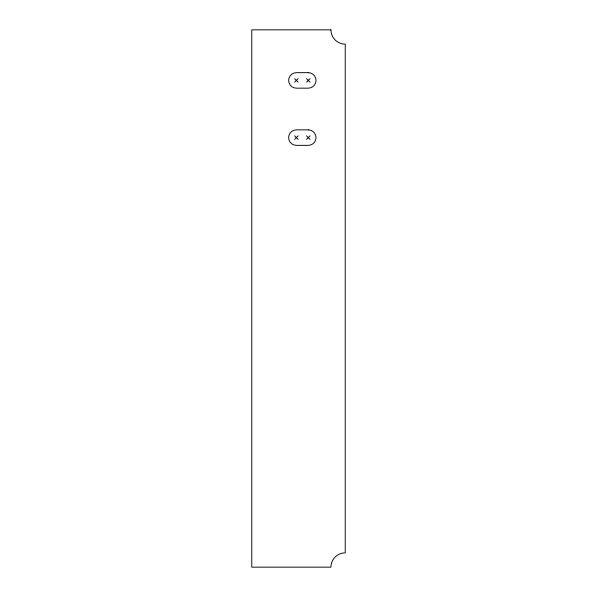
<?xml version="1.0" encoding="UTF-8"?>
<svg xmlns="http://www.w3.org/2000/svg" width="597" height="597" viewBox="0 0 597 597"><rect width="100%" height="100%" fill="white"/><g stroke="black" fill="none" stroke-linecap="round" stroke-linejoin="round"><path stroke-width="0.9" d="M294.59 82.199L298.164 78.625M306.507 82.199L310.082 78.625M294.59 139.392L298.164 135.817M306.507 139.392L310.082 135.817M306.507 78.625L310.082 82.199M294.59 78.625L298.164 82.199M306.507 135.817L310.082 139.392M294.59 135.817L298.164 139.392M330.932 29.85L251.77 29.85L251.77 567.15L330.932 567.15A14.298 14.298 0 0 1 345.23 552.852L345.23 44.148A14.298 14.298 0 0 1 330.932 29.85M308.291 72.67L296.381 72.67A7.746 7.746 0 0 0 288.635 80.416A7.746 7.746 0 0 0 296.381 88.162L308.291 88.162A7.746 7.746 0 0 0 316.037 80.416A7.746 7.746 0 0 0 308.291 72.67M308.291 129.862L296.381 129.862A7.746 7.746 0 0 0 288.635 137.608A7.746 7.746 0 0 0 296.381 145.347L308.291 145.347A7.746 7.746 0 0 0 316.037 137.608A7.746 7.746 0 0 0 308.291 129.862"/></g></svg>
